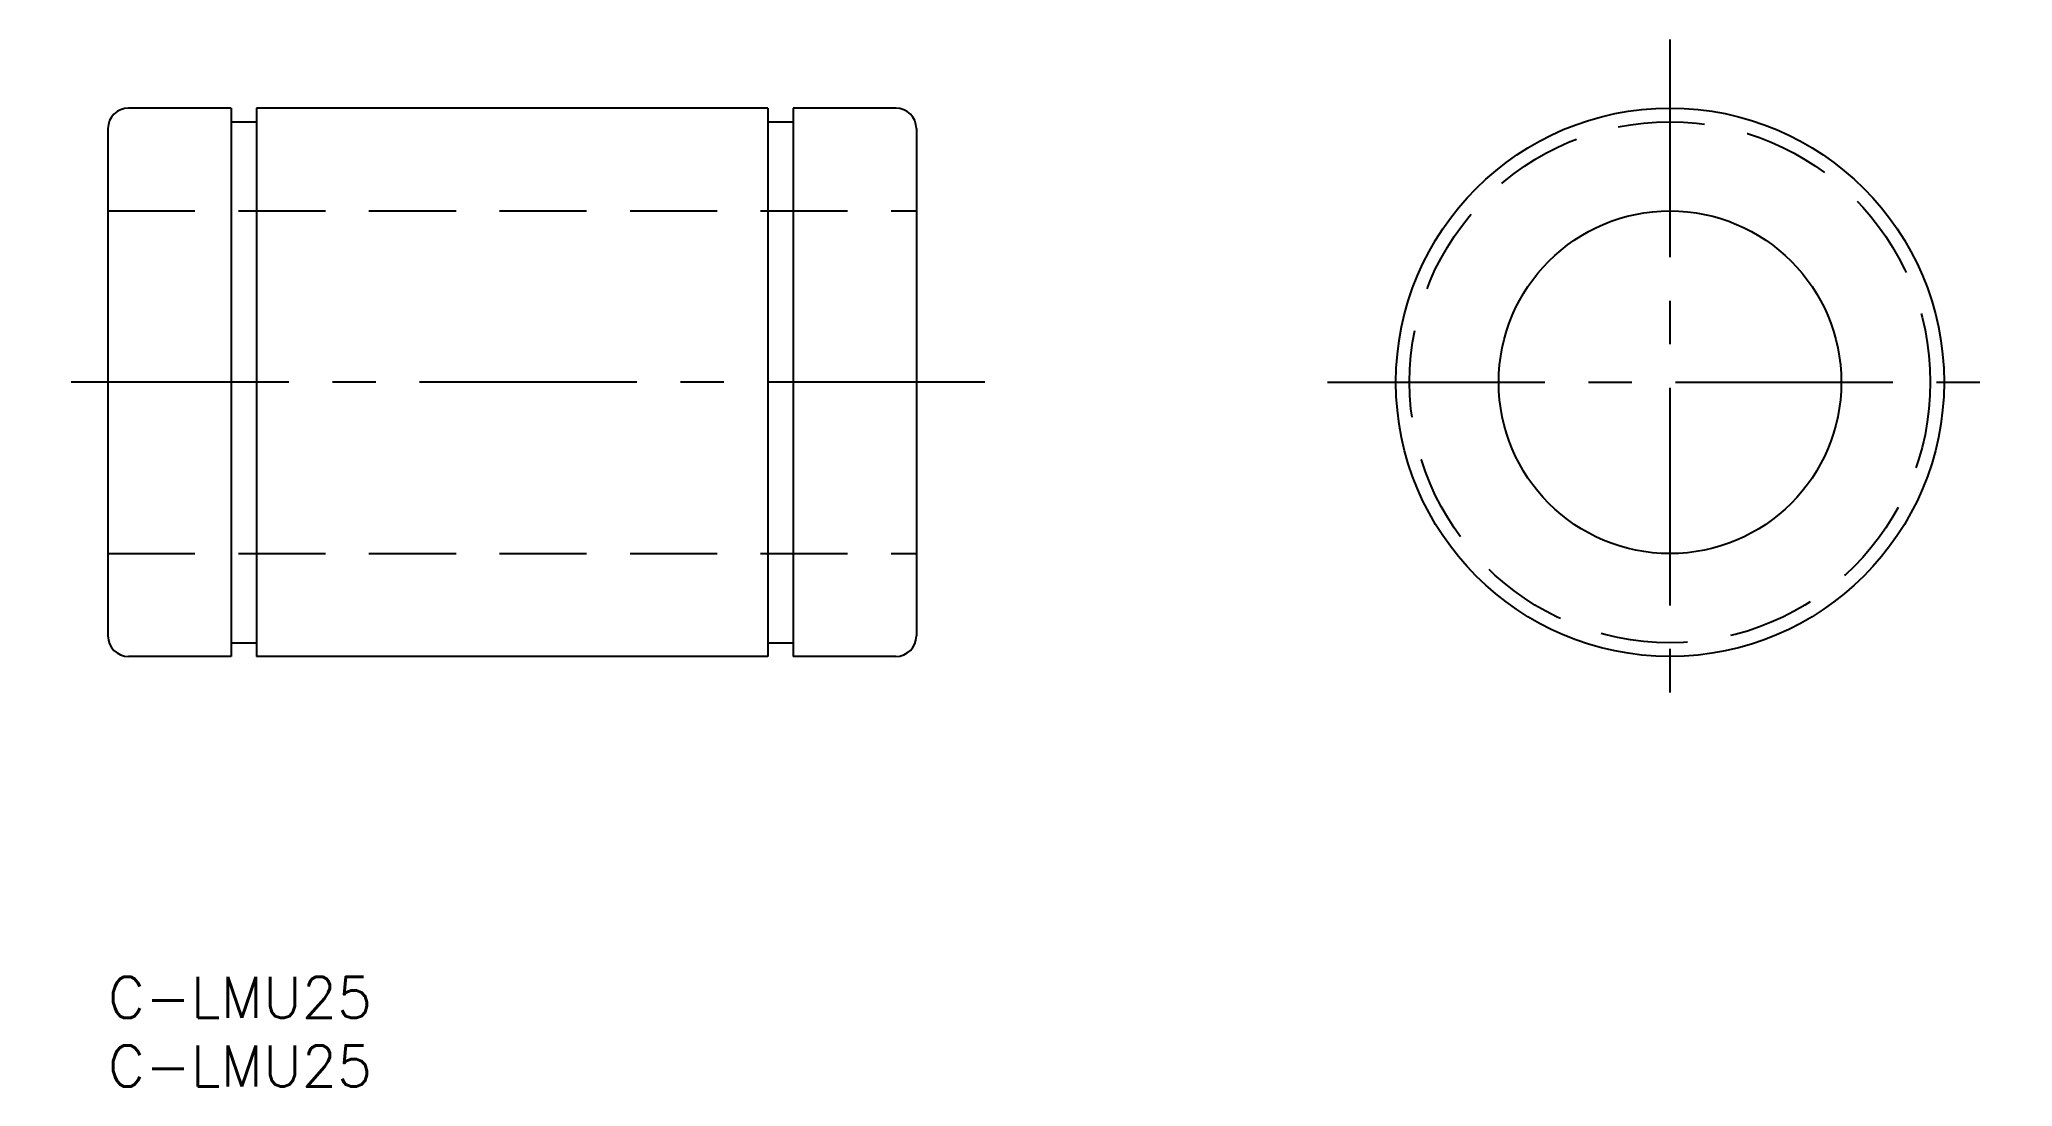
# Model space of a CAD drawing. Extents: x -5 to 139, y -8 to 68.
import ezdxf
from ezdxf.enums import TextEntityAlignment as Align

# ---------------------------------------------------------------- set-up
doc = ezdxf.new("R2010")
doc.units = 0
doc.header["$LTSCALE"] = 0.5
doc.linetypes.add('CENTER', pattern=[50.8, 31.75, -6.35, 6.35, -6.35])
doc.linetypes.add('DASHED', pattern=[19.05, 12.7, -6.35])
doc.layers.get('0').update_dxf_attribs({"linetype": 'CONTINUOUS'})
doc.layers.add('CENTER', color=1, linetype='CENTER')
doc.styles.get("Standard").update_dxf_attribs({"font": 'txt.shx', "height": 3, "bigfont": 'bigfont.shx'})

msp = doc.modelspace()

# ---------------------------------------------------------------- linework, layer by layer
at = {"color": 7, "linetype": 'CONTINUOUS'}
for p, q in [((9, 63.37), (1.5, 63.37)), ((9, 63.37), (9, 23.37)), ((48.15, 63.37), (10.85, 63.37)), ((10.85, 63.37), (10.85, 23.37)), ((48.15, 63.37), (48.15, 23.37)), ((57.5, 63.37), (50, 63.37)), ((50, 63.37), (50, 23.37)), ((9, 62.37), (10.85, 62.37)), ((48.15, 62.37), (50, 62.37)), ((0, 61.87), (0, 24.87)), ((59, 61.87), (59, 24.87)), ((9, 23.37), (1.5, 23.37)), ((9, 24.37), (10.85, 24.37)), ((48.15, 23.37), (10.85, 23.37)), ((48.15, 24.37), (50, 24.37)), ((57.5, 23.37), (50, 23.37))]:
    msp.add_line(p, q, dxfattribs=at)
at = {"color": 3, "linetype": 'DASHED'}
for p, q in [((0, 55.87), (59, 55.87)), ((0, 30.87), (59, 30.87))]:
    msp.add_line(p, q, dxfattribs=at)
at = {"color": 7, "linetype": 'CONTINUOUS'}
for radius in [20, 12.5]:
    msp.add_circle((114, 43.37), radius, dxfattribs=at)
at = {"color": 3, "linetype": 'DASHED'}
msp.add_circle((114, 43.37), 19, dxfattribs=at)
at = {"color": 7, "linetype": 'CONTINUOUS'}
for centre, start, end in [((1.5, 61.87), 90, 180), ((57.5, 61.87), 0, 90), ((1.5, 24.87), 180, 270), ((57.5, 24.87), 270, 0)]:
    msp.add_arc(centre, 1.5, start, end, dxfattribs=at)
at = {"layer": 'CENTER', "color": 1, "linetype": 'CENTER'}
for p, q in [((114, 68.37), (114, 18.37)), ((64, 43.37), (-5, 43.37)), ((89, 43.37), (139, 43.37))]:
    msp.add_line(p, q, dxfattribs=at)

# ---------------------------------------------------------------- texts
at = {"color": 7, "linetype": 'CONTINUOUS'}
for p in [(0, 0), (0, -5)]:
    msp.add_text('C-LMU25', height=3, dxfattribs=at).set_placement(p, align=Align.TOP_LEFT)

doc.saveas('drawing.dxf')
